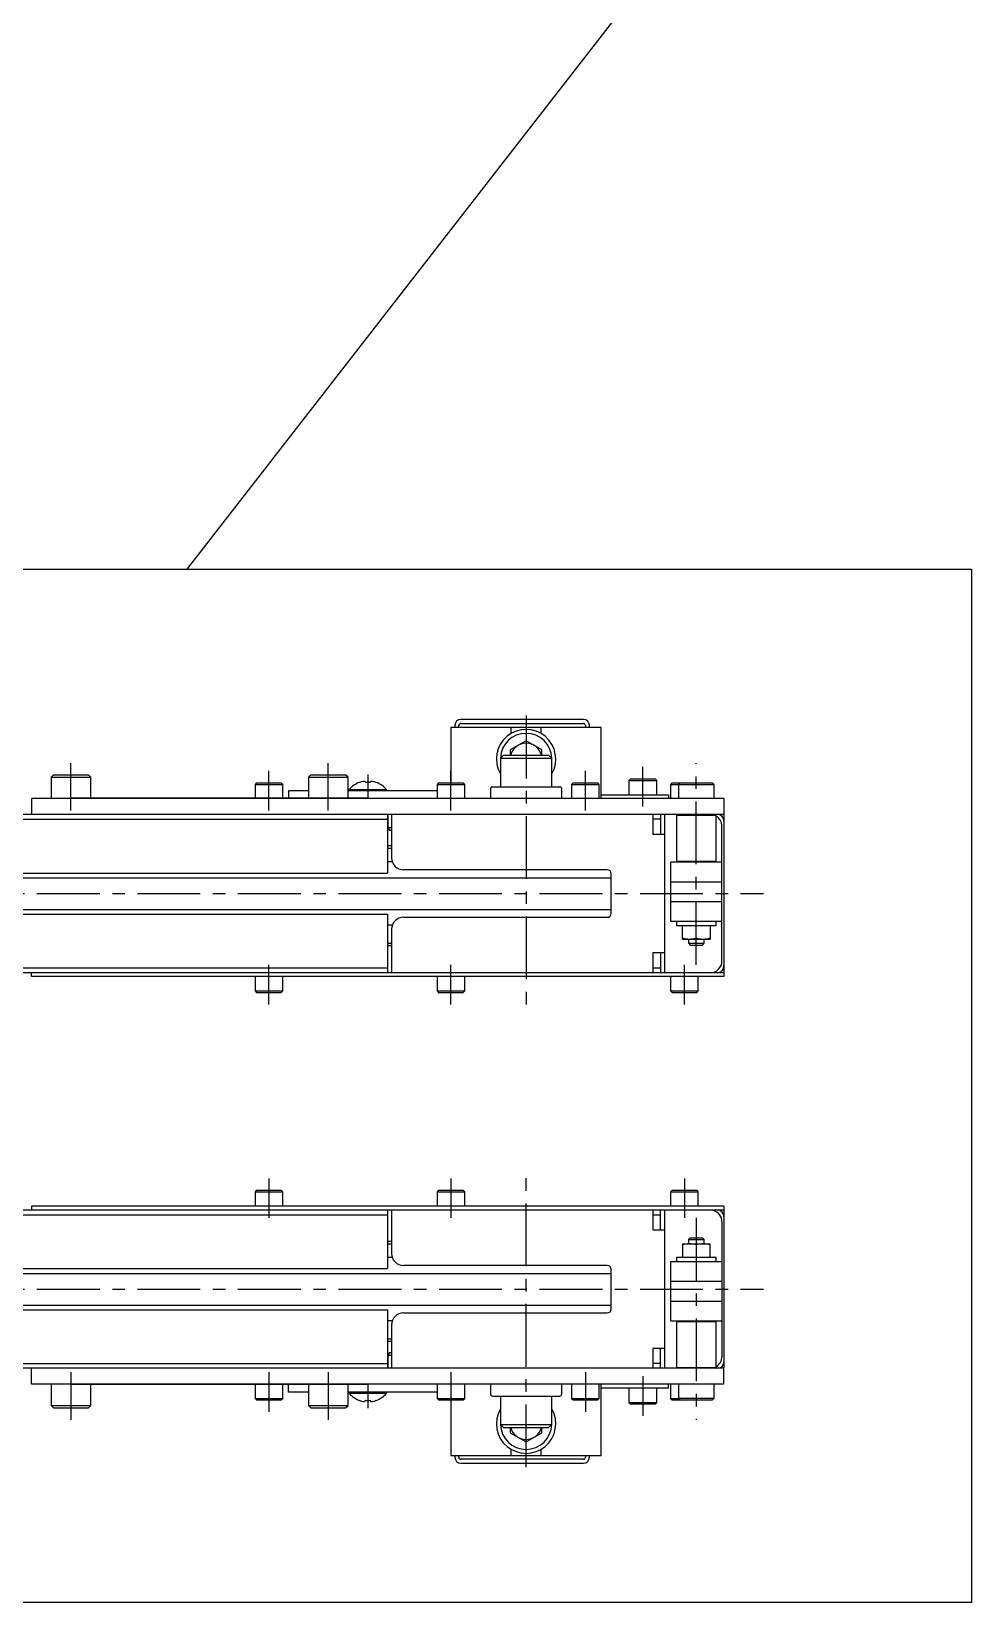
# Model space of a CAD drawing. Extents: x 0 to 4400, y -8 to 1909.
# Drawn here: x 3538.6 to 3776.2, y 555.5 to 952.7 of the extents above; entities that cross this region are included whole.
import ezdxf

# ---------------------------------------------------------------- set-up
doc = ezdxf.new("R2010")
doc.units = 0
doc.header["$LTSCALE"] = 0.5
doc.linetypes.add('CENTER', pattern=[50.8, 31.75, -6.35, 6.35, -6.35])
for name, color, linetype in [('MSM_CENTER', 1, 'CENTER'), ('MSM_CONTINUOUS', 7, 'CONTINUOUS'), ('MSM_NARROW', 5, 'CONTINUOUS')]:
    doc.layers.add(name, color=color, linetype=linetype)

msp = doc.modelspace()

# ---------------------------------------------------------------- linework, layer by layer
at = {"layer": 'MSM_CENTER'}
for p, q in [((3663.63, 779.75), (3663.63, 703.75)), ((3548.63, 755.75), (3548.63, 767.75)), ((3613.63, 755.75), (3613.63, 767.75)), ((3693.13, 756.75), (3693.13, 766.75)), ((3706.63, 716.75), (3706.63, 767.75)), ((3598.63, 755.75), (3598.63, 765.75)), ((3623.63, 764.86), (3623.63, 758.75)), ((3644.63, 755.75), (3644.63, 765.75)), ((3678.63, 755.75), (3678.63, 765.75)), ((593.63, 734.75), (3723.63, 734.75)), ((3598.63, 706.75), (3598.63, 716.75)), ((3644.63, 706.75), (3644.63, 716.75)), ((3703.63, 706.75), (3703.63, 716.75)), ((3663.63, 589.75), (3663.63, 665.75)), ((3598.63, 662.75), (3598.63, 652.75)), ((3644.63, 662.75), (3644.63, 652.75)), ((3703.63, 662.75), (3703.63, 652.75)), ((3706.63, 652.75), (3706.63, 601.75)), ((593.63, 634.75), (3723.63, 634.75)), ((3548.63, 613.75), (3548.63, 601.75)), ((3598.63, 613.75), (3598.63, 603.75)), ((3613.63, 613.75), (3613.63, 601.75)), ((3644.63, 613.75), (3644.63, 603.75)), ((3678.63, 613.75), (3678.63, 603.75)), ((3693.13, 612.75), (3693.13, 602.75)), ((3623.63, 610.75), (3623.63, 604.64))]:
    msp.add_line(p, q, dxfattribs=at)
at = {"layer": 'MSM_CONTINUOUS'}
for p, q in [((3678.13, 778.75), (3647.13, 778.75)), ((3644.63, 776.75), (3644.63, 762.75)), ((3682.63, 776.75), (3644.63, 776.75)), ((3645.63, 777.25), (3645.63, 776.75)), ((3646.63, 776.75), (3646.63, 777.25)), ((3647.13, 777.75), (3678.13, 777.75)), ((3659.88, 775.25), (3659.88, 776.75)), ((3667.38, 776.75), (3667.38, 775.25)), ((3678.63, 777.25), (3678.63, 776.75)), ((3679.63, 776.75), (3679.63, 777.25)), ((3682.63, 758.75), (3682.63, 776.75)), ((3663.63, 773.37), (3659.63, 771.06)), ((3659.63, 771.06), (3659.63, 769.75)), ((3667.63, 771.06), (3663.63, 773.37)), ((3667.63, 769.75), (3667.63, 771.06)), ((3657.93, 769.75), (3657.13, 768.95)), ((3657.13, 768.95), (3657.13, 761.75)), ((3657.13, 768.95), (3670.13, 768.95)), ((3657.93, 769.75), (3669.33, 769.75)), ((3670.13, 768.95), (3669.33, 769.75)), ((3670.13, 761.75), (3670.13, 768.95)), ((3544.23, 764.75), (3543.63, 764.15)), ((3543.63, 764.15), (3553.63, 764.15)), ((3543.63, 764.15), (3543.63, 758.75)), ((3544.23, 764.75), (3553.03, 764.75)), ((3553.63, 764.15), (3553.03, 764.75)), ((3553.63, 758.85), (3553.63, 764.15)), ((3595.53, 762.75), (3595.13, 762.35)), ((3595.53, 762.75), (3601.73, 762.75)), ((3602.13, 762.35), (3601.73, 762.75)), ((3609.23, 764.75), (3608.63, 764.15)), ((3608.63, 764.15), (3618.63, 764.15)), ((3608.63, 764.15), (3608.63, 758.85)), ((3609.23, 764.75), (3618.03, 764.75)), ((3618.63, 764.15), (3618.03, 764.75)), ((3618.63, 758.85), (3618.63, 764.15)), ((3621.48, 762.86), (3621.48, 762.83)), ((3623.01, 763.01), (3623.01, 762.83)), ((3624.26, 762.83), (3624.26, 763.01)), ((3625.78, 762.83), (3625.78, 762.86)), ((3641.53, 762.75), (3641.13, 762.35)), ((3641.53, 762.75), (3647.73, 762.75)), ((3648.13, 762.35), (3647.73, 762.75)), ((3675.53, 762.75), (3675.13, 762.35)), ((3675.53, 762.75), (3681.73, 762.75)), ((3682.13, 762.35), (3681.73, 762.75)), ((3690.03, 763.75), (3689.63, 763.35)), ((3689.63, 763.35), (3696.63, 763.35)), ((3689.63, 763.35), (3689.63, 759.75)), ((3690.03, 763.75), (3696.23, 763.75)), ((3696.63, 763.35), (3696.23, 763.75)), ((3696.63, 759.75), (3696.63, 763.35)), ((3700.53, 762.75), (3700.13, 762.35)), ((3700.53, 762.75), (3710.7, 762.75)), ((3702.56, 762.75), (3702.13, 762.32)), ((3711.13, 762.32), (3710.7, 762.75)), ((3538.63, 758.75), (3538.63, 754.75)), ((3713.63, 758.75), (3538.63, 758.75)), ((3623.63, 758.85), (3548.63, 758.85)), ((3548.63, 758.85), (3548.63, 758.75)), ((3595.13, 762.35), (3595.13, 758.85)), ((3595.13, 762.35), (3602.13, 762.35)), ((3602.13, 758.85), (3602.13, 762.35)), ((3608.63, 760.75), (3603.63, 760.75)), ((3603.63, 760.75), (3603.63, 758.85)), ((3641.13, 760.75), (3618.63, 760.75)), ((3618.93, 761.04), (3618.93, 760.75)), ((3618.93, 761.04), (3628.33, 761.04)), ((3623.63, 758.85), (3623.63, 758.75)), ((3628.33, 760.75), (3628.33, 761.04)), ((3641.13, 762.35), (3641.13, 758.75)), ((3641.13, 762.35), (3648.13, 762.35)), ((3648.13, 758.75), (3648.13, 762.35)), ((3654.63, 761.25), (3654.63, 758.75)), ((3655.13, 761.75), (3672.13, 761.75)), ((3672.63, 758.75), (3672.63, 761.25)), ((3675.13, 762.35), (3675.13, 758.75)), ((3675.13, 762.35), (3682.13, 762.35)), ((3682.13, 758.75), (3682.13, 762.35)), ((3682.63, 759.75), (3699.63, 759.75)), ((3699.63, 759.75), (3699.63, 758.75)), ((3700.13, 762.35), (3702.16, 762.35)), ((3700.13, 762.35), (3700.13, 758.75)), ((3702.13, 762.32), (3711.13, 762.32)), ((3702.13, 762.32), (3702.13, 758.75)), ((3711.13, 758.75), (3711.13, 762.32)), ((3713.63, 758.75), (3713.63, 754.75)), ((3713.63, 754.75), (603.63, 754.75)), ((3628.63, 754.75), (3628.63, 739.95)), ((3628.68, 754.75), (3628.68, 751.44)), ((3629.63, 754.75), (3629.63, 743.75)), ((3695.63, 754.75), (3695.63, 749.75)), ((3697.63, 754.75), (3697.63, 749.75)), ((3698.63, 754.75), (3698.63, 714.75)), ((3701.83, 754.75), (3701.63, 754.55)), ((3711.63, 754.55), (3711.43, 754.75)), ((3712.43, 754.75), (3712.43, 754.68)), ((3713.53, 754.75), (3713.53, 754.65)), ((3713.63, 754.65), (3713.53, 754.65)), ((3713.63, 754.65), (3713.63, 713.75)), ((688.63, 753.55), (3628.63, 753.55)), ((3628.68, 751.44), (3629.63, 751.44)), ((3628.68, 751.44), (3629.08, 750.75)), ((3629.08, 750.75), (3629.63, 750.75)), ((3697.63, 753.55), (3695.63, 753.55)), ((3701.63, 754.55), (3711.63, 754.55)), ((3701.63, 754.55), (3701.63, 742.95)), ((3711.63, 742.95), (3711.63, 754.55)), ((3713.13, 717.75), (3713.13, 751.75)), ((3629.63, 746.8), (3628.63, 746.8)), ((3695.63, 749.75), (3698.63, 749.75)), ((3629.63, 746.15), (3628.63, 746.15)), ((3629.81, 742.75), (3628.63, 742.75)), ((3700.28, 742.75), (3712.98, 742.75)), ((3701.63, 742.95), (3711.63, 742.95)), ((3701.63, 742.95), (3701.83, 742.75)), ((3711.43, 742.75), (3711.63, 742.95)), ((688.63, 739.95), (3628.63, 739.95)), ((736.93, 738.75), (3685.13, 738.75)), ((3684.13, 740.75), (3632.63, 740.75)), ((3685.13, 729.75), (3685.13, 739.75)), ((3700.13, 742.6), (3700.13, 737.9)), ((3700.13, 737.6), (3700.13, 732.9)), ((3700.28, 737.75), (3712.98, 737.75)), ((736.93, 730.75), (3685.13, 730.75)), ((3700.13, 732.6), (3700.13, 727.9)), ((3700.28, 732.75), (3712.98, 732.75)), ((688.63, 729.55), (3628.63, 729.55)), ((3628.63, 729.55), (3628.63, 714.75)), ((3632.63, 728.75), (3684.13, 728.75)), ((3700.28, 727.75), (3712.98, 727.75)), ((3701.63, 727.75), (3701.63, 726.65)), ((3711.63, 726.65), (3711.63, 727.75)), ((3629.81, 726.75), (3628.63, 726.75)), ((3629.63, 725.75), (3629.63, 714.75)), ((3701.63, 726.65), (3711.63, 726.65)), ((3703.13, 723.25), (3703.13, 726.65)), ((3703.13, 723.25), (3710.13, 723.25)), ((3704.63, 723.25), (3704.63, 722.18)), ((3706.63, 723.56), (3706.63, 726.65)), ((3708.63, 722.18), (3708.63, 723.25)), ((3710.13, 726.65), (3710.13, 723.25)), ((3629.63, 722.15), (3628.63, 722.15)), ((3629.63, 721.5), (3628.63, 721.5)), ((3695.63, 719.75), (3695.63, 714.75)), ((3698.63, 719.75), (3695.63, 719.75)), ((3697.63, 719.75), (3697.63, 714.75)), ((3704.63, 722.18), (3708.63, 722.18)), ((3704.63, 722.18), (3705.06, 721.75)), ((3705.06, 721.75), (3708.2, 721.75)), ((3708.2, 721.75), (3708.63, 722.18)), ((688.63, 715.95), (3628.63, 715.95)), ((3695.63, 715.95), (3697.63, 715.95)), ((3713.63, 714.75), (603.63, 714.75)), ((3538.63, 713.75), (3538.63, 714.75)), ((3713.63, 713.75), (3538.63, 713.75)), ((3595.13, 713.75), (3595.13, 710.15)), ((3602.13, 710.15), (3602.13, 713.75)), ((3641.13, 713.75), (3641.13, 710.15)), ((3648.13, 710.15), (3648.13, 713.75)), ((3700.13, 713.75), (3700.13, 710.15)), ((3707.13, 710.15), (3707.13, 713.75)), ((3712.43, 714.83), (3712.43, 714.75)), ((3595.13, 710.15), (3602.13, 710.15)), ((3595.13, 710.15), (3595.53, 709.75)), ((3595.53, 709.75), (3601.73, 709.75)), ((3601.73, 709.75), (3602.13, 710.15)), ((3641.13, 710.15), (3641.53, 709.75)), ((3641.13, 710.15), (3648.13, 710.15)), ((3641.53, 709.75), (3647.73, 709.75)), ((3647.73, 709.75), (3648.13, 710.15)), ((3700.13, 710.15), (3700.53, 709.75)), ((3700.13, 710.15), (3707.13, 710.15)), ((3700.53, 709.75), (3706.73, 709.75)), ((3706.73, 709.75), (3707.13, 710.15)), ((3595.53, 659.75), (3595.13, 659.35)), ((3595.13, 659.35), (3595.13, 655.75)), ((3595.13, 659.35), (3602.13, 659.35)), ((3595.53, 659.75), (3601.73, 659.75)), ((3602.13, 659.35), (3601.73, 659.75)), ((3602.13, 655.75), (3602.13, 659.35)), ((3641.53, 659.75), (3641.13, 659.35)), ((3641.13, 659.35), (3641.13, 655.75)), ((3641.13, 659.35), (3648.13, 659.35)), ((3641.53, 659.75), (3647.73, 659.75)), ((3648.13, 659.35), (3647.73, 659.75)), ((3648.13, 655.75), (3648.13, 659.35)), ((3700.53, 659.75), (3700.13, 659.35)), ((3700.13, 659.35), (3707.13, 659.35)), ((3700.13, 659.35), (3700.13, 655.75)), ((3700.53, 659.75), (3706.73, 659.75)), ((3707.13, 659.35), (3706.73, 659.75)), ((3707.13, 655.75), (3707.13, 659.35)), ((3538.63, 655.75), (3538.63, 654.75)), ((3713.63, 655.75), (3538.63, 655.75)), ((3713.63, 655.75), (3713.63, 654.75)), ((3713.63, 654.75), (603.63, 654.75)), ((688.63, 653.55), (3628.63, 653.55)), ((3628.63, 654.75), (3628.63, 639.95)), ((3629.63, 654.75), (3629.63, 643.75)), ((3695.63, 654.75), (3695.63, 649.75)), ((3695.63, 653.55), (3697.63, 653.55)), ((3697.63, 649.75), (3697.63, 654.75)), ((3698.63, 654.75), (3698.63, 614.75)), ((3712.43, 654.75), (3712.43, 654.68)), ((3713.13, 651.75), (3713.13, 617.75)), ((3713.53, 654.65), (3713.53, 654.75)), ((3713.53, 654.65), (3713.63, 654.65)), ((3713.63, 654.65), (3713.63, 614.85)), ((3695.63, 649.75), (3698.63, 649.75)), ((3705.06, 647.75), (3704.63, 647.32)), ((3705.06, 647.75), (3708.2, 647.75)), ((3708.63, 647.32), (3708.2, 647.75)), ((3629.63, 646.8), (3628.63, 646.8)), ((3629.63, 646.15), (3628.63, 646.15)), ((3703.13, 646.25), (3710.13, 646.25)), ((3703.13, 646.25), (3703.13, 642.85)), ((3704.63, 647.32), (3708.63, 647.32)), ((3704.63, 647.32), (3704.63, 646.25)), ((3706.63, 645.94), (3706.63, 642.85)), ((3708.63, 646.25), (3708.63, 647.32)), ((3710.13, 642.85), (3710.13, 646.25)), ((688.63, 639.95), (3628.63, 639.95)), ((3629.81, 642.75), (3628.63, 642.75)), ((3684.13, 640.75), (3632.63, 640.75)), ((3685.13, 629.75), (3685.13, 639.75)), ((3700.13, 641.6), (3700.13, 636.9)), ((3700.28, 641.75), (3712.98, 641.75)), ((3701.63, 642.85), (3711.63, 642.85)), ((3701.63, 642.85), (3701.63, 641.75)), ((3711.63, 641.75), (3711.63, 642.85)), ((736.93, 638.75), (3685.13, 638.75)), ((3700.13, 636.6), (3700.13, 631.9)), ((3700.28, 636.75), (3712.98, 636.75)), ((3700.13, 631.6), (3700.13, 626.9)), ((3700.28, 631.75), (3712.98, 631.75)), ((688.63, 629.55), (3628.63, 629.55)), ((736.93, 630.75), (3685.13, 630.75)), ((3628.63, 629.55), (3628.63, 614.75)), ((3632.63, 628.75), (3684.13, 628.75)), ((3629.81, 626.75), (3628.63, 626.75)), ((3629.63, 625.75), (3629.63, 614.75)), ((3700.28, 626.75), (3712.98, 626.75)), ((3701.83, 626.75), (3701.63, 626.55)), ((3701.63, 626.55), (3701.63, 614.95)), ((3701.63, 626.55), (3711.63, 626.55)), ((3711.63, 626.55), (3711.43, 626.75)), ((3711.63, 614.95), (3711.63, 626.55)), ((3629.63, 622.15), (3628.63, 622.15)), ((3629.63, 621.5), (3628.63, 621.5)), ((3695.63, 619.75), (3695.63, 614.75)), ((3698.63, 619.75), (3695.63, 619.75)), ((3697.63, 614.75), (3697.63, 619.75)), ((688.63, 615.95), (3628.63, 615.95)), ((3629.08, 618.75), (3628.68, 618.06)), ((3628.68, 618.06), (3629.63, 618.06)), ((3628.68, 618.06), (3628.68, 614.75)), ((3629.08, 618.75), (3629.63, 618.75)), ((3697.63, 615.95), (3695.63, 615.95)), ((3713.63, 614.75), (603.63, 614.75)), ((3538.63, 610.75), (3538.63, 614.75)), ((3701.63, 614.95), (3711.63, 614.95)), ((3701.63, 614.95), (3701.83, 614.75)), ((3711.43, 614.75), (3711.63, 614.95)), ((3712.43, 614.83), (3712.43, 614.75)), ((3713.53, 614.75), (3713.53, 614.85)), ((3713.63, 614.85), (3713.53, 614.85)), ((3713.63, 610.75), (3713.63, 614.75)), ((3713.63, 610.75), (3538.63, 610.75)), ((3543.63, 610.75), (3543.63, 605.35)), ((3548.63, 610.65), (3548.63, 610.75)), ((3623.63, 610.65), (3548.63, 610.65)), ((3553.63, 605.35), (3553.63, 610.65)), ((3595.13, 610.65), (3595.13, 607.15)), ((3602.13, 607.15), (3602.13, 610.65)), ((3603.63, 608.75), (3603.63, 610.65)), ((3608.63, 608.75), (3603.63, 608.75)), ((3608.63, 610.65), (3608.63, 605.35)), ((3618.63, 605.35), (3618.63, 610.65)), ((3641.13, 608.75), (3618.63, 608.75)), ((3618.93, 608.75), (3618.93, 608.46)), ((3618.93, 608.46), (3628.33, 608.46)), ((3623.63, 610.65), (3623.63, 610.75)), ((3628.33, 608.46), (3628.33, 608.75)), ((3641.13, 610.75), (3641.13, 607.15)), ((3648.13, 607.15), (3648.13, 610.75)), ((3654.63, 610.75), (3654.63, 608.25)), ((3655.13, 607.75), (3672.13, 607.75)), ((3657.13, 607.75), (3657.13, 600.55)), ((3670.13, 600.55), (3670.13, 607.75)), ((3672.63, 608.25), (3672.63, 610.75)), ((3675.13, 610.75), (3675.13, 607.15)), ((3682.13, 607.15), (3682.13, 610.75)), ((3682.63, 592.75), (3682.63, 610.75)), ((3699.63, 609.75), (3682.63, 609.75)), ((3689.63, 609.75), (3689.63, 606.15)), ((3696.63, 606.15), (3696.63, 609.75)), ((3699.63, 609.75), (3699.63, 610.75)), ((3700.13, 610.75), (3700.13, 607.15)), ((3702.13, 610.75), (3702.13, 607.18)), ((3711.13, 607.18), (3711.13, 610.75)), ((3543.63, 605.35), (3553.63, 605.35)), ((3543.63, 605.35), (3544.23, 604.75)), ((3544.23, 604.75), (3553.03, 604.75)), ((3553.03, 604.75), (3553.63, 605.35)), ((3595.13, 607.15), (3602.13, 607.15)), ((3595.13, 607.15), (3595.53, 606.75)), ((3595.53, 606.75), (3601.73, 606.75)), ((3601.73, 606.75), (3602.13, 607.15)), ((3608.63, 605.35), (3618.63, 605.35)), ((3608.63, 605.35), (3609.23, 604.75)), ((3609.23, 604.75), (3618.03, 604.75)), ((3618.03, 604.75), (3618.63, 605.35)), ((3621.48, 606.64), (3621.48, 606.67)), ((3623.01, 606.49), (3623.01, 606.67)), ((3624.26, 606.67), (3624.26, 606.49)), ((3625.78, 606.67), (3625.78, 606.64)), ((3641.13, 607.15), (3648.13, 607.15)), ((3641.13, 607.15), (3641.53, 606.75)), ((3641.53, 606.75), (3647.73, 606.75)), ((3644.63, 606.75), (3644.63, 592.75)), ((3647.73, 606.75), (3648.13, 607.15)), ((3675.13, 607.15), (3682.13, 607.15)), ((3675.13, 607.15), (3675.53, 606.75)), ((3675.53, 606.75), (3681.73, 606.75)), ((3681.73, 606.75), (3682.13, 607.15)), ((3689.63, 606.15), (3696.63, 606.15)), ((3689.63, 606.15), (3690.03, 605.75)), ((3690.03, 605.75), (3696.23, 605.75)), ((3696.23, 605.75), (3696.63, 606.15)), ((3700.13, 607.15), (3700.53, 606.75)), ((3700.13, 607.15), (3702.16, 607.15)), ((3700.53, 606.75), (3710.7, 606.75)), ((3702.13, 607.18), (3711.13, 607.18)), ((3702.13, 607.18), (3702.56, 606.75)), ((3710.7, 606.75), (3711.13, 607.18)), ((3657.13, 600.55), (3670.13, 600.55)), ((3657.13, 600.55), (3657.93, 599.75)), ((3657.93, 599.75), (3669.33, 599.75)), ((3659.63, 599.75), (3659.63, 598.44)), ((3667.63, 598.44), (3667.63, 599.75)), ((3669.33, 599.75), (3670.13, 600.55)), ((3659.63, 598.44), (3663.63, 596.13)), ((3663.63, 596.13), (3667.63, 598.44)), ((3644.63, 592.75), (3682.63, 592.75)), ((3645.63, 592.75), (3645.63, 592.25)), ((3646.63, 592.25), (3646.63, 592.75)), ((3678.13, 591.75), (3647.13, 591.75)), ((3659.88, 592.75), (3659.88, 594.26)), ((3667.38, 594.26), (3667.38, 592.75)), ((3678.63, 592.75), (3678.63, 592.25)), ((3679.63, 592.25), (3679.63, 592.75)), ((3647.13, 590.75), (3678.13, 590.75))]:
    msp.add_line(p, q, dxfattribs=at)
for centre, radius, start, end in [((3647.13, 777.25), 1.5, 90, 180), ((3678.13, 777.25), 1.5, 0, 90), ((3647.13, 777.25), 0.5, 90, 180), ((3663.63, 768.75), 7.5, 330.0736, 209.9264), ((3663.63, 768.75), 6.5, 1.7912, 178.2088), ((3678.13, 777.25), 0.5, 0, 90), ((3663.63, 768.75), 4, 13.6512, 165.5225), ((3623.63, 757.15), 6.1, 110.6378, 140.3981), ((3623.63, 757.15), 6.07, 104.9464, 110.752), ((3622.69, 761.2), 1.92, 86.365, 108.9637), ((3622.78, 762.81), 0.303, 41.6072, 84.1831), ((3623.63, 757.15), 5.71, 83.7144, 96.2856), ((3624.46, 762.87), 0.246, 98.8781, 143.3804), ((3624.56, 761.04), 2.08, 72.0359, 93.8615), ((3623.63, 757.15), 6.07, 69.248, 75.0536), ((3623.63, 757.15), 6.1, 39.6019, 69.3622), ((3655.13, 761.25), 0.5, 90, 180), ((3672.13, 761.25), 0.5, 0, 90), ((3711.93, 753.05), 1.7, 0, 90), ((3710.13, 751.75), 3, 0, 60), ((3632.63, 743.75), 3, 180, 270), ((3700.28, 742.6), 0.15, 90, 180), ((3712.98, 742.6), 0.15, 0, 90), ((3684.13, 739.75), 1, 0, 90), ((3700.28, 737.9), 0.15, 180, 270), ((3700.28, 737.6), 0.15, 90, 180), ((3712.98, 737.9), 0.15, 270, 0), ((3712.98, 737.6), 0.15, 0, 90), ((3700.28, 732.9), 0.15, 180, 270), ((3700.28, 732.6), 0.15, 90, 180), ((3712.98, 732.9), 0.15, 270, 0), ((3712.98, 732.6), 0.15, 0, 90), ((3632.63, 725.75), 3, 90, 180), ((3684.13, 729.75), 1, 270, 0), ((3700.28, 727.9), 0.15, 180, 270), ((3712.98, 727.9), 0.15, 270, 0), ((3704.88, 728.32), 5.07, 249.8205, 290.1795), ((3708.38, 728.31), 5.05, 249.7438, 290.2562), ((3710.13, 717.75), 3, 270, 0), ((3711.93, 716.45), 1.7, 270, 0), ((3641.59, 709.41), 0.246, 79.9534, 124.4557), ((3710.13, 651.75), 3, 0, 90), ((3711.93, 653.05), 1.7, 0, 90), ((3632.63, 643.75), 3, 180, 270), ((3704.88, 641.19), 5.06, 69.7735, 110.2265), ((3708.38, 641.19), 5.06, 69.7735, 110.2265), ((3684.13, 639.75), 1, 0, 90), ((3700.28, 641.6), 0.15, 90, 180), ((3712.98, 641.6), 0.15, 0, 90), ((3700.28, 636.9), 0.15, 180, 270), ((3700.28, 636.6), 0.15, 90, 180), ((3712.98, 636.9), 0.15, 270, 0), ((3712.98, 636.6), 0.15, 0, 90), ((3700.28, 631.9), 0.15, 180, 270), ((3700.28, 631.6), 0.15, 90, 180), ((3712.98, 631.9), 0.15, 270, 0), ((3712.98, 631.6), 0.15, 0, 90), ((3632.63, 625.75), 3, 90, 180), ((3684.13, 629.75), 1, 270, 0), ((3700.28, 626.9), 0.15, 180, 270), ((3712.98, 626.9), 0.15, 270, 0), ((3710.13, 617.75), 3, 300, 0), ((3711.93, 616.45), 1.7, 270, 0), ((3623.63, 612.35), 6.1, 219.6019, 249.3622), ((3623.63, 612.35), 6.1, 290.6378, 320.3981), ((3655.13, 608.25), 0.5, 180, 270), ((3672.13, 608.25), 0.5, 270, 0), ((3623.63, 612.35), 6.07, 249.248, 255.0536), ((3622.69, 608.3), 1.92, 251.0363, 273.635), ((3622.78, 606.69), 0.303, 275.8169, 318.3928), ((3623.63, 612.35), 5.71, 263.7144, 276.2856), ((3624.46, 606.63), 0.246, 216.6196, 261.1219), ((3624.56, 608.46), 2.08, 266.1385, 287.9641), ((3623.63, 612.35), 6.07, 284.9464, 290.752), ((3663.63, 600.75), 7.5, 150.0736, 29.9264), ((3663.63, 600.75), 6.5, 181.7912, 358.2088), ((3663.63, 600.75), 4, 194.4775, 345.5225), ((3647.13, 592.25), 1.5, 180, 270), ((3647.13, 592.25), 0.5, 180, 270), ((3678.13, 592.25), 0.5, 270, 0), ((3678.13, 592.25), 1.5, 270, 0)]:
    msp.add_arc(centre, radius, start, end, dxfattribs=at)
at = {"layer": 'MSM_NARROW'}
for p, q in [((3577.95, 816.78), (3740.61, 1026.04)), ((3379.7, 816.78), (3776.19, 816.78)), ((3776.19, 816.78), (3776.19, 555.54)), ((3776.19, 555.54), (3379.7, 555.54))]:
    msp.add_line(p, q, dxfattribs=at)

doc.saveas('drawing.dxf')
